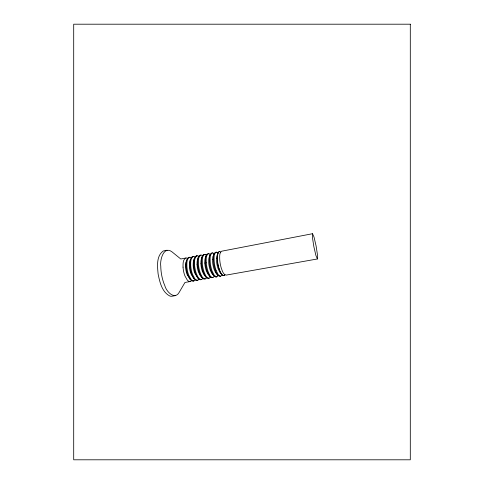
<?xml version="1.0" encoding="UTF-8"?>
<svg xmlns="http://www.w3.org/2000/svg" width="484" height="484" viewBox="0 0 484 484"><rect width="100%" height="100%" fill="white"/><g stroke="black" fill="none" stroke-linecap="round" stroke-linejoin="round"><path stroke-width="0.73" d="M216.536 258.619L216.602 261.433A29.857 29.857 0 0 0 218.024 268.481L219.579 271.899L221.962 274.791A4.108 4.108 0 0 0 222.307 275.112L223.408 275.632A1.149 1.149 0 0 0 223.711 275.62L223.808 275.602M212.603 259.363L212.651 262.14A29.01 29.01 0 0 0 214.043 269.11C215.09 271.857 216.632 275.202 219.512 276.322A1.21 1.21 0 0 0 219.815 276.303L220.577 276.17A1.198 1.198 0 0 0 220.879 276.08L221.962 274.791M209.36 258.523L209.427 262.213A37.909 37.909 0 0 0 210.177 267.174A31.914 31.914 0 0 0 211.363 271.258L213.746 275.777A5.59 5.59 0 0 0 214.231 276.297M213.293 257.778L213.692 264.01A44.244 44.244 0 0 0 214.412 267.519L215.731 271.706L217.709 275.136M186.152 262.915L186.11 266.484A31.998 31.998 0 0 0 186.776 271.252A27.751 27.751 0 0 0 187.937 275.19L190.248 279.462A5.741 5.741 0 0 0 191.47 280.623M185.614 264.452L185.553 266.859A25.283 25.283 0 0 0 186.11 271.119A21.877 21.877 0 0 0 187.199 274.682L190.109 279.286M202.79 256.883L202.923 256.472A6.649 6.649 0 0 1 203.147 255.915L204.351 254.499A1.398 1.398 0 0 1 205.283 254.403M185.868 257.972A2.335 2.335 0 0 1 187.483 258.426A6.213 6.213 0 0 0 186.679 260.204L186.019 262.261A11.084 11.084 0 0 0 185.626 264.452M190.496 259.327L190.478 259.4A10.17 10.17 0 0 0 190.315 259.981L190.212 260.452A13.667 13.667 0 0 0 190.127 260.93L190.182 268.045A37.044 37.044 0 0 0 190.823 271.349L192.088 275.366L193.527 278.052A10.116 10.116 0 0 0 193.963 278.663L190.896 273.69A22.494 22.494 0 0 1 189.946 270.502A25.991 25.991 0 0 1 189.365 266.17L189.407 263.732A11.059 11.059 0 0 1 189.825 261.427L190.496 259.327A6.135 6.135 0 0 1 191.234 257.706A2.311 2.311 0 0 1 192.596 256.665M193.346 256.52A2.281 2.281 0 0 1 194.979 257.064A6.002 6.002 0 0 0 194.368 258.468L193.667 260.598A11.029 11.029 0 0 0 193.243 263.012L193.195 265.486A26.729 26.729 0 0 0 193.697 269.382A23.093 23.093 0 0 0 194.768 273.103L197.883 278.094A5.935 5.935 0 0 0 198.984 279.214A2.305 2.305 0 0 1 197.611 280.284L196.855 280.363M203.219 254.893L202.893 255.231A3.424 3.424 0 0 0 202.59 255.673A5.875 5.875 0 0 0 202.124 256.738L202.07 256.901A13.976 13.976 0 0 0 201.568 259.999L201.58 263.677A35.768 35.768 0 0 0 202.312 268.614A30.177 30.177 0 0 0 203.51 272.673L205.767 276.933A5.814 5.814 0 0 0 206.577 277.768L207.551 278.306A1.555 1.555 0 0 0 208.253 278.354L209.003 278.215A1.5 1.5 0 0 0 209.572 277.979L210.395 277.036A5.754 5.754 0 0 1 209.735 276.34L207.43 271.966A31.012 31.012 0 0 1 206.238 267.894A36.802 36.802 0 0 1 205.494 262.945L205.44 259.261A16.565 16.565 0 0 1 205.682 257.198A7.895 7.895 0 0 1 206.384 254.977L207.206 254.033A1.452 1.452 0 0 1 207.763 253.797L208.519 253.652A1.355 1.355 0 0 1 208.925 253.634L210.25 254.312A5.79 5.79 0 0 0 209.959 255.014L209.173 257.276A10.908 10.908 0 0 0 208.719 260.102L208.719 262.842A29.27 29.27 0 0 0 209.415 267.356A25.392 25.392 0 0 0 210.244 270.169L211.629 273.133L213.71 275.741M200.128 255.201A2.269 2.269 0 0 0 198.839 256.375A5.977 5.977 0 0 0 198.24 257.603L197.52 259.769A10.993 10.993 0 0 0 197.085 262.292L197.03 264.464M202.118 256.738L201.386 258.94A10.957 10.957 0 0 0 200.945 261.566L200.896 263.762M206.027 255.879L205.27 258.105A10.938 10.938 0 0 0 204.823 260.834L204.786 263.06M219.325 251.571A1.149 1.149 0 0 0 219.04 251.668L218.193 252.539L217.582 254.263A16.02 16.02 0 0 0 217.262 257.028L217.679 263.32A45.684 45.684 0 0 0 218.411 266.859L220.105 271.935L221.72 274.525M213.087 256.447L214.176 253.495L215.168 252.406A1.216 1.216 0 0 1 215.453 252.315L216.215 252.17A1.198 1.198 0 0 1 216.523 252.152L217.988 252.963M217.861 253.295L216.977 255.758A11.283 11.283 0 0 0 216.566 258.619M218.09 275.547L217.092 276.721A1.295 1.295 0 0 1 216.705 276.854L215.943 276.987A1.307 1.307 0 0 1 215.543 276.999L214.237 276.297L213.329 277.356A1.391 1.391 0 0 1 212.845 277.538L212.089 277.671A1.41 1.41 0 0 1 211.587 277.665L210.395 277.036M210.25 254.312L211.224 253.192A1.313 1.313 0 0 1 211.599 253.059L212.355 252.914A1.289 1.289 0 0 1 212.766 252.902L214.109 253.634M224.261 275.42L224.159 275.481A1.156 1.156 0 0 1 223.602 275.62L222.471 275.148M317.407 258.97L317.504 255.038L316.113 246.06L313.995 236.972L312.513 233.712L312.507 237.953L313.838 246.531L315.901 255.461L317.407 258.97L226.034 275.124C223.13 274.567 222.344 270.719 221.357 268.348A38.2 38.2 0 0 1 219.7 259.182C219.76 256.617 219.161 252.751 221.666 251.202L312.561 233.705M212.355 252.914C209.445 254.705 210.207 259.103 210.201 262.068A38.127 38.127 0 0 0 210.957 267.029A32.095 32.095 0 0 0 212.137 271.113L214.17 275.202L216.312 276.866A1.343 1.343 0 0 0 216.705 276.854M216.215 252.17C213.353 253.997 214.164 258.371 214.164 261.324A39.295 39.295 0 0 0 214.92 266.297A33.075 33.075 0 0 0 216.1 270.399M208.519 253.652C205.555 255.407 206.269 259.829 206.269 262.8M191.222 257.748A2.305 2.305 0 0 0 189.601 257.246C186.449 258.928 186.86 263.369 186.872 266.43A32.573 32.573 0 0 0 187.447 270.707L187.58 271.324A27.334 27.334 0 0 0 188.802 275.336L191.174 279.54L192.451 280.617L193.83 280.895L193.092 281.029M202.59 255.673L201.61 255.153A1.597 1.597 0 0 0 200.896 255.116C197.847 256.804 198.446 261.269 198.452 264.264A35.229 35.229 0 0 0 199.045 268.572L199.178 269.189A29.53 29.53 0 0 0 200.382 273.242C201.362 275.354 202.415 278.748 205.186 278.893A1.773 1.773 0 0 0 206.093 278.373A3.146 3.146 0 0 0 206.577 277.762M183.049 267.144C183.049 264.107 182.662 259.557 185.874 258.014L180.78 258.994L171.856 251.74C163.513 245.642 159.793 260.18 160.779 266.224A47.97 47.97 0 0 0 160.882 268.898A53.494 53.494 0 0 0 162.769 279.855L163.296 281.609A43.149 43.149 0 0 0 164.862 285.735C166.175 291.338 174.639 300.352 179.098 292.505L184.967 282.462L190.085 281.561L188.681 281.283L187.387 280.218L184.985 276.025A26.662 26.662 0 0 1 183.751 272.026L183.618 271.415A31.775 31.775 0 0 1 183.049 267.144M167.125 250.192L164.028 250.809A4.429 4.429 0 0 0 162.975 251.166C156.211 256.314 157.403 266.502 158.123 274.011C159.726 282.015 161.922 292.034 169.866 296.033A4.634 4.634 0 0 0 172.056 296.208L175.178 295.67M189.601 257.294L188.869 257.44A2.341 2.341 0 0 0 187.538 258.414M192.608 256.714L193.346 256.574A1.646 1.646 0 0 0 192.989 256.689C190.297 258.692 190.684 262.715 190.714 265.71A33.408 33.408 0 0 0 191.295 269.999L191.422 270.616A28.03 28.03 0 0 0 192.644 274.64L194.81 278.651A6.746 6.746 0 0 0 195.53 279.425L197.236 280.254A1.609 1.609 0 0 0 197.599 280.23M196.371 255.994L197.115 255.848A1.561 1.561 0 0 0 196.752 255.969C194.114 258.008 194.538 262.001 194.568 264.99A34.291 34.291 0 0 0 195.161 269.286L195.294 269.909A28.768 28.768 0 0 0 196.504 273.944C197.49 276.068 198.591 279.456 201.38 279.564A2.287 2.287 0 0 0 202.729 278.463A3.315 3.315 0 0 0 203.207 278.772L203.425 278.881A1.773 1.773 0 0 0 204.436 279.038L205.186 278.893M200.152 255.262L200.896 255.122M204.696 254.39L203.946 254.536A1.615 1.615 0 0 0 203.226 254.893M200.636 279.692L201.38 279.564M212.845 277.538C210.117 277.32 209.167 273.914 208.199 271.827A31.194 31.194 0 0 1 207.013 267.755A37.014 37.014 0 0 1 206.269 262.8M209.003 278.215C206.257 278.034 205.252 274.634 204.284 272.534A30.347 30.347 0 0 1 203.086 268.475A35.961 35.961 0 0 1 202.348 263.532L202.312 259.854A14.296 14.296 0 0 1 202.772 256.877M205.313 254.403L206.408 254.989M209.717 276.322L207.678 273.738L206.299 270.786A27.056 27.056 0 0 1 204.811 263.06M205.736 276.896L203.746 274.343L202.373 271.397A26.36 26.36 0 0 1 200.921 263.762M197.883 278.094L195.736 274.071A28.629 28.629 0 0 1 194.532 270.036L194.399 269.419A34.104 34.104 0 0 1 193.812 265.129L193.903 260.549A14.381 14.381 0 0 1 194.06 259.618L194.096 259.448A10.303 10.303 0 0 1 194.356 258.462M216.1 270.399L218.102 274.507L220.19 276.176A1.24 1.24 0 0 0 220.577 276.17M190.097 281.597A2.359 2.359 0 0 0 191.452 280.593A2.317 2.317 0 0 0 193.098 281.071M196.855 280.411A2.287 2.287 0 0 1 195.258 279.879M193.848 280.944A2.335 2.335 0 0 0 195.197 279.891A5.826 5.826 0 0 1 194.072 278.778M200.636 279.752A2.263 2.263 0 0 1 199.027 279.165M224.83 274.755A1.754 1.754 0 0 1 223.82 275.65M202.772 278.494A5.875 5.875 0 0 1 201.822 277.507M195.052 257.052A2.287 2.287 0 0 1 196.353 255.939M197.109 255.788A2.263 2.263 0 0 1 198.755 256.387M219.325 251.511A1.773 1.773 0 0 1 220.625 252.043M213.299 257.778A17 17 0 0 1 213.535 255.54A9.408 9.408 0 0 1 213.892 254.154M222.458 275.166A6.135 6.135 0 0 1 221.388 273.914L219.821 270.967L218.52 266.884A42.888 42.888 0 0 1 217.77 263.26L217.316 257.772L217.933 253.356A4.671 4.671 0 0 1 218.187 252.721L219.101 251.668A1.168 1.168 0 0 1 219.373 251.565M212.639 259.363A10.902 10.902 0 0 1 213.057 256.435M209.397 258.523A13.534 13.534 0 0 1 209.923 255.007M198.228 257.603A10.327 10.327 0 0 0 197.926 258.777A14.974 14.974 0 0 0 197.726 260.12L197.684 264.409A35.048 35.048 0 0 0 198.283 268.711L198.41 269.334A29.373 29.373 0 0 0 199.62 273.381L201.737 277.417L199.832 274.942L198.47 271.996A25.7 25.7 0 0 1 197.048 264.464M186.165 262.915A13.752 13.752 0 0 1 186.642 260.192M224.764 274.712A1.827 1.827 0 0 1 223.777 275.656M410.299 24.2L73.701 24.2L73.701 459.8L410.299 459.8L410.299 24.2"/></g></svg>
